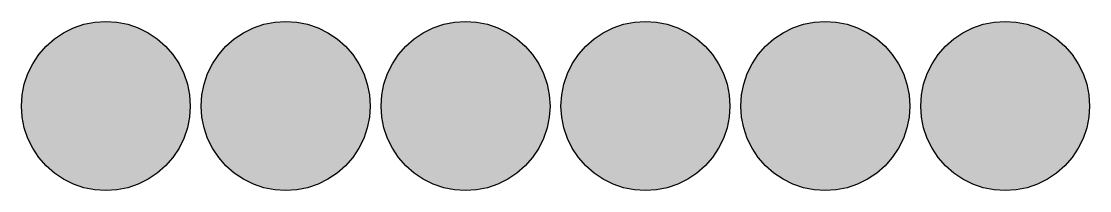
# Model space of a CAD drawing. Header units: millimetres. Extents: x -4391136 to -1798569, y -886572 to -291056.
# Drawn here: x -2022432 to -1798569, y -369048 to -333644 of the extents above; entities that cross this region are included whole.
import ezdxf

# ---------------------------------------------------------------- set-up
doc = ezdxf.new("R2010")
doc.units = ezdxf.units.MM
for name, color, linetype in [('000 - CONCRETE_COL_CUT_COLOR_1', 1, 'Continuous'), ('000 - CONCRETE_COL_HATCH_', 251, 'Continuous'), ('000 - CONCRETE_COL_WIPEOUT_', 250, 'Continuous'), ('000 - CONCRETE_WALL_CUT_COLOR_1', 1, 'Continuous'), ('000 - CONCRETE_WALL_HATCH_', 251, 'Continuous'), ('009 - AHP_06_FRAMING_HATCH_', 251, 'Continuous'), ('009 - AHP_06_FRAMING_WIPEOUT_', 250, 'Continuous')]:
    doc.layers.add(name, color=color, linetype=linetype)

# ---------------------------------------------------------------- blocks, each defined once
blk = doc.blocks.new('who_s_create_that_block-ANSI35')
blk.add_wipeout([(17702, 17702), (17551, 20013), (17099, 22284), (16355, 24477), (15331, 26553), (14044, 28479), (12517, 30220), (10776, 31746), (8851, 33033), (6774, 34057), (4582, 34801), (2311, 35253), (0, 35404), (-2311, 35253), (-4582, 34801), (-6774, 34057), (-8851, 33033), (-10776, 31746), (-12517, 30220), (-14044, 28479), (-15331, 26553), (-16355, 24477), (-17099, 22284), (-17551, 20013), (-17702, 17702), (-17551, 15392), (-17099, 13121), (-16355, 10928), (-15331, 8851), (-14044, 6926), (-12517, 5185), (-10776, 3658), (-8851, 2372), (-6774, 1348), (-4582, 603), (-2311, 151), (0, 0), (2311, 151), (4582, 603), (6774, 1348), (8851, 2372), (10776, 3658), (12517, 5185), (14044, 6926), (15331, 8851), (16355, 10928), (17099, 13121), (17551, 15392)]).dxf.layer = '009 - AHP_06_FRAMING_WIPEOUT_'
at = {"layer": '009 - AHP_06_FRAMING_HATCH_'}
h = blk.add_hatch(dxfattribs=at)
h.set_pattern_fill('ANSI35', color=256, scale=2)
h.paths.add_polyline_path([(0, 0), (-2311, 151), (-4582, 603), (-6774, 1348), (-8851, 2372), (-10776, 3658), (-12517, 5185), (-14044, 6926), (-15331, 8851), (-16355, 10928), (-17099, 13121), (-17551, 15392), (-17702, 17702), (-17551, 20013), (-17099, 22284), (-16355, 24477), (-15331, 26553), (-14044, 28479), (-12517, 30220), (-10776, 31746), (-8851, 33033), (-6774, 34057), (-4582, 34801), (-2311, 35253), (0, 35404), (2311, 35253), (4582, 34801), (6774, 34057), (8851, 33033), (10776, 31746), (12517, 30220), (14044, 28479), (15331, 26553), (16355, 24477), (17099, 22284), (17551, 20013), (17702, 17702), (17551, 15392), (17099, 13121), (16355, 10928), (15331, 8851), (14044, 6926), (12517, 5185), (10776, 3658), (8851, 2372), (6774, 1348), (4582, 603), (2311, 151)])
at = {"color": 0}
blk.add_lwpolyline([(0, 0), (-2311, 151), (-4582, 603), (-6774, 1348), (-8851, 2372), (-10776, 3658), (-12517, 5185), (-14044, 6926), (-15331, 8851), (-16355, 10928), (-17099, 13121), (-17551, 15392), (-17702, 17702), (-17551, 20013), (-17099, 22284), (-16355, 24477), (-15331, 26553), (-14044, 28479), (-12517, 30220), (-10776, 31746), (-8851, 33033), (-6774, 34057), (-4582, 34801), (-2311, 35253), (0, 35404), (2311, 35253), (4582, 34801), (6774, 34057), (8851, 33033), (10776, 31746), (12517, 30220), (14044, 28479), (15331, 26553), (16355, 24477), (17099, 22284), (17551, 20013), (17702, 17702), (17551, 15392), (17099, 13121), (16355, 10928), (15331, 8851), (14044, 6926), (12517, 5185), (10776, 3658), (8851, 2372), (6774, 1348), (4582, 603), (2311, 151)], close=True, dxfattribs=at)
blk = doc.blocks.new('who_s_create_that_block-deg45')
blk.add_wipeout([(17702, 17702), (17551, 20013), (17099, 22284), (16355, 24477), (15331, 26553), (14044, 28479), (12517, 30220), (10776, 31746), (8851, 33033), (6774, 34057), (4582, 34801), (2311, 35253), (0, 35404), (-2311, 35253), (-4582, 34801), (-6774, 34057), (-8851, 33033), (-10776, 31746), (-12517, 30220), (-14044, 28479), (-15331, 26553), (-16355, 24477), (-17099, 22284), (-17551, 20013), (-17702, 17702), (-17551, 15392), (-17099, 13121), (-16355, 10928), (-15331, 8851), (-14044, 6926), (-12517, 5185), (-10776, 3658), (-8851, 2372), (-6774, 1348), (-4582, 603), (-2311, 151), (0, 0), (2311, 151), (4582, 603), (6774, 1348), (8851, 2372), (10776, 3658), (12517, 5185), (14044, 6926), (15331, 8851), (16355, 10928), (17099, 13121), (17551, 15392)]).dxf.layer = '000 - CONCRETE_COL_WIPEOUT_'
at = {"layer": '000 - CONCRETE_COL_HATCH_'}
h = blk.add_hatch(dxfattribs=at)
h.set_pattern_fill('ANSI31', color=256, scale=0.25)
h.paths.add_polyline_path([(0, 0), (-2311, 151), (-4582, 603), (-6774, 1348), (-8851, 2372), (-10776, 3658), (-12517, 5185), (-14044, 6926), (-15331, 8851), (-16355, 10928), (-17099, 13121), (-17551, 15392), (-17702, 17702), (-17551, 20013), (-17099, 22284), (-16355, 24477), (-15331, 26553), (-14044, 28479), (-12517, 30220), (-10776, 31746), (-8851, 33033), (-6774, 34057), (-4582, 34801), (-2311, 35253), (0, 35404), (2311, 35253), (4582, 34801), (6774, 34057), (8851, 33033), (10776, 31746), (12517, 30220), (14044, 28479), (15331, 26553), (16355, 24477), (17099, 22284), (17551, 20013), (17702, 17702), (17551, 15392), (17099, 13121), (16355, 10928), (15331, 8851), (14044, 6926), (12517, 5185), (10776, 3658), (8851, 2372), (6774, 1348), (4582, 603), (2311, 151)])
at = {"layer": '000 - CONCRETE_COL_CUT_COLOR_1', "color": 0}
blk.add_lwpolyline([(0, 0), (-2311, 151), (-4582, 603), (-6774, 1348), (-8851, 2372), (-10776, 3658), (-12517, 5185), (-14044, 6926), (-15331, 8851), (-16355, 10928), (-17099, 13121), (-17551, 15392), (-17702, 17702), (-17551, 20013), (-17099, 22284), (-16355, 24477), (-15331, 26553), (-14044, 28479), (-12517, 30220), (-10776, 31746), (-8851, 33033), (-6774, 34057), (-4582, 34801), (-2311, 35253), (0, 35404), (2311, 35253), (4582, 34801), (6774, 34057), (8851, 33033), (10776, 31746), (12517, 30220), (14044, 28479), (15331, 26553), (16355, 24477), (17099, 22284), (17551, 20013), (17702, 17702), (17551, 15392), (17099, 13121), (16355, 10928), (15331, 8851), (14044, 6926), (12517, 5185), (10776, 3658), (8851, 2372), (6774, 1348), (4582, 603), (2311, 151)], close=True, dxfattribs=at)
blk = doc.blocks.new('who_s_create_that_block-hatch-x-patt')
blk.add_wipeout([(17702, 17702), (17551, 20013), (17099, 22284), (16355, 24477), (15331, 26553), (14044, 28479), (12517, 30220), (10776, 31746), (8851, 33033), (6774, 34057), (4582, 34801), (2311, 35253), (0, 35404), (-2311, 35253), (-4582, 34801), (-6774, 34057), (-8851, 33033), (-10776, 31746), (-12517, 30220), (-14044, 28479), (-15331, 26553), (-16355, 24477), (-17099, 22284), (-17551, 20013), (-17702, 17702), (-17551, 15392), (-17099, 13121), (-16355, 10928), (-15331, 8851), (-14044, 6926), (-12517, 5185), (-10776, 3658), (-8851, 2372), (-6774, 1348), (-4582, 603), (-2311, 151), (0, 0), (2311, 151), (4582, 603), (6774, 1348), (8851, 2372), (10776, 3658), (12517, 5185), (14044, 6926), (15331, 8851), (16355, 10928), (17099, 13121), (17551, 15392)]).dxf.layer = '000 - CONCRETE_COL_WIPEOUT_'
at = {"layer": '000 - CONCRETE_WALL_HATCH_'}
h = blk.add_hatch(dxfattribs=at)
h.set_pattern_fill('ANSI37', color=0, scale=0.25)
h.paths.add_polyline_path([(0, 0), (-2311, 151), (-4582, 603), (-6774, 1348), (-8851, 2372), (-10776, 3658), (-12517, 5185), (-14044, 6926), (-15331, 8851), (-16355, 10928), (-17099, 13121), (-17551, 15392), (-17702, 17702), (-17551, 20013), (-17099, 22284), (-16355, 24477), (-15331, 26553), (-14044, 28479), (-12517, 30220), (-10776, 31746), (-8851, 33033), (-6774, 34057), (-4582, 34801), (-2311, 35253), (0, 35404), (2311, 35253), (4582, 34801), (6774, 34057), (8851, 33033), (10776, 31746), (12517, 30220), (14044, 28479), (15331, 26553), (16355, 24477), (17099, 22284), (17551, 20013), (17702, 17702), (17551, 15392), (17099, 13121), (16355, 10928), (15331, 8851), (14044, 6926), (12517, 5185), (10776, 3658), (8851, 2372), (6774, 1348), (4582, 603), (2311, 151)])
at = {"layer": '000 - CONCRETE_WALL_CUT_COLOR_1', "color": 0}
blk.add_lwpolyline([(0, 0), (-2311, 151), (-4582, 603), (-6774, 1348), (-8851, 2372), (-10776, 3658), (-12517, 5185), (-14044, 6926), (-15331, 8851), (-16355, 10928), (-17099, 13121), (-17551, 15392), (-17702, 17702), (-17551, 20013), (-17099, 22284), (-16355, 24477), (-15331, 26553), (-14044, 28479), (-12517, 30220), (-10776, 31746), (-8851, 33033), (-6774, 34057), (-4582, 34801), (-2311, 35253), (0, 35404), (2311, 35253), (4582, 34801), (6774, 34057), (8851, 33033), (10776, 31746), (12517, 30220), (14044, 28479), (15331, 26553), (16355, 24477), (17099, 22284), (17551, 20013), (17702, 17702), (17551, 15392), (17099, 13121), (16355, 10928), (15331, 8851), (14044, 6926), (12517, 5185), (10776, 3658), (8851, 2372), (6774, 1348), (4582, 603), (2311, 151)], close=True, dxfattribs=at)
blk = doc.blocks.new('who_s_create_that_block-RC')
blk.add_wipeout([(17702, 17702), (17551, 20013), (17099, 22284), (16355, 24477), (15331, 26553), (14044, 28479), (12517, 30220), (10776, 31746), (8851, 33033), (6774, 34057), (4582, 34801), (2311, 35253), (0, 35404), (-2311, 35253), (-4582, 34801), (-6774, 34057), (-8851, 33033), (-10776, 31746), (-12517, 30220), (-14044, 28479), (-15331, 26553), (-16355, 24477), (-17099, 22284), (-17551, 20013), (-17702, 17702), (-17551, 15392), (-17099, 13121), (-16355, 10928), (-15331, 8851), (-14044, 6926), (-12517, 5185), (-10776, 3658), (-8851, 2372), (-6774, 1348), (-4582, 603), (-2311, 151), (0, 0), (2311, 151), (4582, 603), (6774, 1348), (8851, 2372), (10776, 3658), (12517, 5185), (14044, 6926), (15331, 8851), (16355, 10928), (17099, 13121), (17551, 15392)]).dxf.layer = '000 - CONCRETE_COL_WIPEOUT_'
at = {"layer": '000 - CONCRETE_COL_HATCH_'}
h = blk.add_hatch(dxfattribs=at)
h.set_pattern_fill('AR-CONC', color=256, scale=0.04)
h.paths.add_polyline_path([(0, 0), (-2311, 151), (-4582, 603), (-6774, 1348), (-8851, 2372), (-10776, 3658), (-12517, 5185), (-14044, 6926), (-15331, 8851), (-16355, 10928), (-17099, 13121), (-17551, 15392), (-17702, 17702), (-17551, 20013), (-17099, 22284), (-16355, 24477), (-15331, 26553), (-14044, 28479), (-12517, 30220), (-10776, 31746), (-8851, 33033), (-6774, 34057), (-4582, 34801), (-2311, 35253), (0, 35404), (2311, 35253), (4582, 34801), (6774, 34057), (8851, 33033), (10776, 31746), (12517, 30220), (14044, 28479), (15331, 26553), (16355, 24477), (17099, 22284), (17551, 20013), (17702, 17702), (17551, 15392), (17099, 13121), (16355, 10928), (15331, 8851), (14044, 6926), (12517, 5185), (10776, 3658), (8851, 2372), (6774, 1348), (4582, 603), (2311, 151)])
at = {"layer": '000 - CONCRETE_COL_CUT_COLOR_1', "color": 0, "lineweight": -2}
blk.add_lwpolyline([(0, 0), (-2311, 151), (-4582, 603), (-6774, 1348), (-8851, 2372), (-10776, 3658), (-12517, 5185), (-14044, 6926), (-15331, 8851), (-16355, 10928), (-17099, 13121), (-17551, 15392), (-17702, 17702), (-17551, 20013), (-17099, 22284), (-16355, 24477), (-15331, 26553), (-14044, 28479), (-12517, 30220), (-10776, 31746), (-8851, 33033), (-6774, 34057), (-4582, 34801), (-2311, 35253), (0, 35404), (2311, 35253), (4582, 34801), (6774, 34057), (8851, 33033), (10776, 31746), (12517, 30220), (14044, 28479), (15331, 26553), (16355, 24477), (17099, 22284), (17551, 20013), (17702, 17702), (17551, 15392), (17099, 13121), (16355, 10928), (15331, 8851), (14044, 6926), (12517, 5185), (10776, 3658), (8851, 2372), (6774, 1348), (4582, 603), (2311, 151)], close=True, dxfattribs=at)
blk = doc.blocks.new('who_s_create_that_block-sand')
blk.add_wipeout([(17702, 17702), (17551, 20013), (17099, 22284), (16355, 24477), (15331, 26553), (14044, 28479), (12517, 30220), (10776, 31746), (8851, 33033), (6774, 34057), (4582, 34801), (2311, 35253), (0, 35404), (-2311, 35253), (-4582, 34801), (-6774, 34057), (-8851, 33033), (-10776, 31746), (-12517, 30220), (-14044, 28479), (-15331, 26553), (-16355, 24477), (-17099, 22284), (-17551, 20013), (-17702, 17702), (-17551, 15392), (-17099, 13121), (-16355, 10928), (-15331, 8851), (-14044, 6926), (-12517, 5185), (-10776, 3658), (-8851, 2372), (-6774, 1348), (-4582, 603), (-2311, 151), (0, 0), (2311, 151), (4582, 603), (6774, 1348), (8851, 2372), (10776, 3658), (12517, 5185), (14044, 6926), (15331, 8851), (16355, 10928), (17099, 13121), (17551, 15392)]).dxf.layer = '000 - CONCRETE_COL_WIPEOUT_'
at = {"layer": '000 - CONCRETE_COL_HATCH_'}
h = blk.add_hatch(dxfattribs=at)
h.set_pattern_fill('AR-SAND', color=256, scale=0.05)
h.paths.add_polyline_path([(0, 0), (-2311, 151), (-4582, 603), (-6774, 1348), (-8851, 2372), (-10776, 3658), (-12517, 5185), (-14044, 6926), (-15331, 8851), (-16355, 10928), (-17099, 13121), (-17551, 15392), (-17702, 17702), (-17551, 20013), (-17099, 22284), (-16355, 24477), (-15331, 26553), (-14044, 28479), (-12517, 30220), (-10776, 31746), (-8851, 33033), (-6774, 34057), (-4582, 34801), (-2311, 35253), (0, 35404), (2311, 35253), (4582, 34801), (6774, 34057), (8851, 33033), (10776, 31746), (12517, 30220), (14044, 28479), (15331, 26553), (16355, 24477), (17099, 22284), (17551, 20013), (17702, 17702), (17551, 15392), (17099, 13121), (16355, 10928), (15331, 8851), (14044, 6926), (12517, 5185), (10776, 3658), (8851, 2372), (6774, 1348), (4582, 603), (2311, 151)])
at = {"layer": '000 - CONCRETE_COL_CUT_COLOR_1', "color": 0}
blk.add_lwpolyline([(0, 0), (-2311, 151), (-4582, 603), (-6774, 1348), (-8851, 2372), (-10776, 3658), (-12517, 5185), (-14044, 6926), (-15331, 8851), (-16355, 10928), (-17099, 13121), (-17551, 15392), (-17702, 17702), (-17551, 20013), (-17099, 22284), (-16355, 24477), (-15331, 26553), (-14044, 28479), (-12517, 30220), (-10776, 31746), (-8851, 33033), (-6774, 34057), (-4582, 34801), (-2311, 35253), (0, 35404), (2311, 35253), (4582, 34801), (6774, 34057), (8851, 33033), (10776, 31746), (12517, 30220), (14044, 28479), (15331, 26553), (16355, 24477), (17099, 22284), (17551, 20013), (17702, 17702), (17551, 15392), (17099, 13121), (16355, 10928), (15331, 8851), (14044, 6926), (12517, 5185), (10776, 3658), (8851, 2372), (6774, 1348), (4582, 603), (2311, 151)], close=True, dxfattribs=at)
blk = doc.blocks.new('who_s_create_that_block-SOID')
blk.add_wipeout([(17702, 17702), (17551, 20013), (17099, 22284), (16355, 24477), (15331, 26553), (14044, 28479), (12517, 30220), (10776, 31746), (8851, 33033), (6774, 34057), (4582, 34801), (2311, 35253), (0, 35404), (-2311, 35253), (-4582, 34801), (-6774, 34057), (-8851, 33033), (-10776, 31746), (-12517, 30220), (-14044, 28479), (-15331, 26553), (-16355, 24477), (-17099, 22284), (-17551, 20013), (-17702, 17702), (-17551, 15392), (-17099, 13121), (-16355, 10928), (-15331, 8851), (-14044, 6926), (-12517, 5185), (-10776, 3658), (-8851, 2372), (-6774, 1348), (-4582, 603), (-2311, 151), (0, 0), (2311, 151), (4582, 603), (6774, 1348), (8851, 2372), (10776, 3658), (12517, 5185), (14044, 6926), (15331, 8851), (16355, 10928), (17099, 13121), (17551, 15392)]).dxf.layer = '000 - CONCRETE_COL_WIPEOUT_'
at = {"layer": '000 - CONCRETE_COL_HATCH_'}
h = blk.add_hatch(dxfattribs=at)
h.set_pattern_fill('EARTH', color=256, scale=0.5, angle=45)
h.paths.add_polyline_path([(0, 0), (-2311, 151), (-4582, 603), (-6774, 1348), (-8851, 2372), (-10776, 3658), (-12517, 5185), (-14044, 6926), (-15331, 8851), (-16355, 10928), (-17099, 13121), (-17551, 15392), (-17702, 17702), (-17551, 20013), (-17099, 22284), (-16355, 24477), (-15331, 26553), (-14044, 28479), (-12517, 30220), (-10776, 31746), (-8851, 33033), (-6774, 34057), (-4582, 34801), (-2311, 35253), (0, 35404), (2311, 35253), (4582, 34801), (6774, 34057), (8851, 33033), (10776, 31746), (12517, 30220), (14044, 28479), (15331, 26553), (16355, 24477), (17099, 22284), (17551, 20013), (17702, 17702), (17551, 15392), (17099, 13121), (16355, 10928), (15331, 8851), (14044, 6926), (12517, 5185), (10776, 3658), (8851, 2372), (6774, 1348), (4582, 603), (2311, 151)])
at = {"layer": '000 - CONCRETE_COL_CUT_COLOR_1', "color": 0}
blk.add_lwpolyline([(0, 0), (-2311, 151), (-4582, 603), (-6774, 1348), (-8851, 2372), (-10776, 3658), (-12517, 5185), (-14044, 6926), (-15331, 8851), (-16355, 10928), (-17099, 13121), (-17551, 15392), (-17702, 17702), (-17551, 20013), (-17099, 22284), (-16355, 24477), (-15331, 26553), (-14044, 28479), (-12517, 30220), (-10776, 31746), (-8851, 33033), (-6774, 34057), (-4582, 34801), (-2311, 35253), (0, 35404), (2311, 35253), (4582, 34801), (6774, 34057), (8851, 33033), (10776, 31746), (12517, 30220), (14044, 28479), (15331, 26553), (16355, 24477), (17099, 22284), (17551, 20013), (17702, 17702), (17551, 15392), (17099, 13121), (16355, 10928), (15331, 8851), (14044, 6926), (12517, 5185), (10776, 3658), (8851, 2372), (6774, 1348), (4582, 603), (2311, 151)], close=True, dxfattribs=at)
blk = doc.blocks.new('W-1-PP17-ENT2_REV00_20260618-171947who_set')
for name, p in [('who_s_create_that_block-ANSI35', (-94790, 16029)), ('who_s_create_that_block-deg45', (-57099, 16029)), ('who_s_create_that_block-hatch-x-patt', (-19407, 16029)), ('who_s_create_that_block-RC', (18285, 16029)), ('who_s_create_that_block-sand', (55976, 16029)), ('who_s_create_that_block-SOID', (93668, 16029))]:
    blk.add_blockref(name, p)

msp = doc.modelspace()

# ---------------------------------------------------------------- block references
msp.add_blockref('W-1-PP17-ENT2_REV00_20260618-171947who_set', (-1909938.9, -385077.1))

doc.saveas('drawing.dxf')
